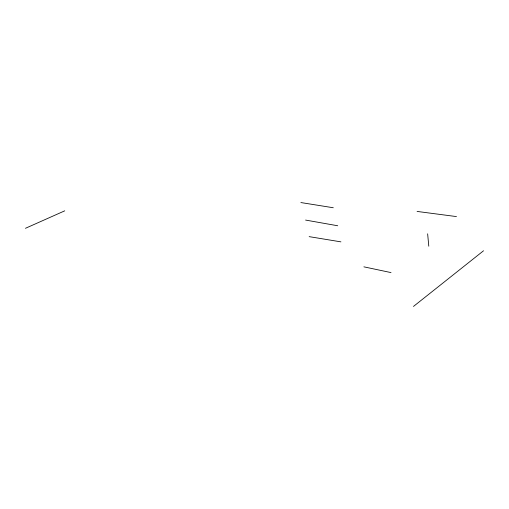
<?xml version="1.0" encoding="UTF-8"?>
<svg xmlns="http://www.w3.org/2000/svg" width="509" height="509" viewBox="0 0 509 509"><rect width="100%" height="100%" fill="white"/><g stroke="black" fill="none" stroke-linecap="round" stroke-linejoin="round"><path stroke-width="0.76" d="M413.467 306.443L483.55 250.759M25.45 228.306L64.745 210.828M417.087 211.432L456.471 216.586M300.87 202.557L333.287 207.748M309.154 236.64L340.915 241.858M305.591 220.073L337.715 225.761M363.897 266.843L391.014 272.589M427.643 233.822L428.788 246.197"/></g></svg>
